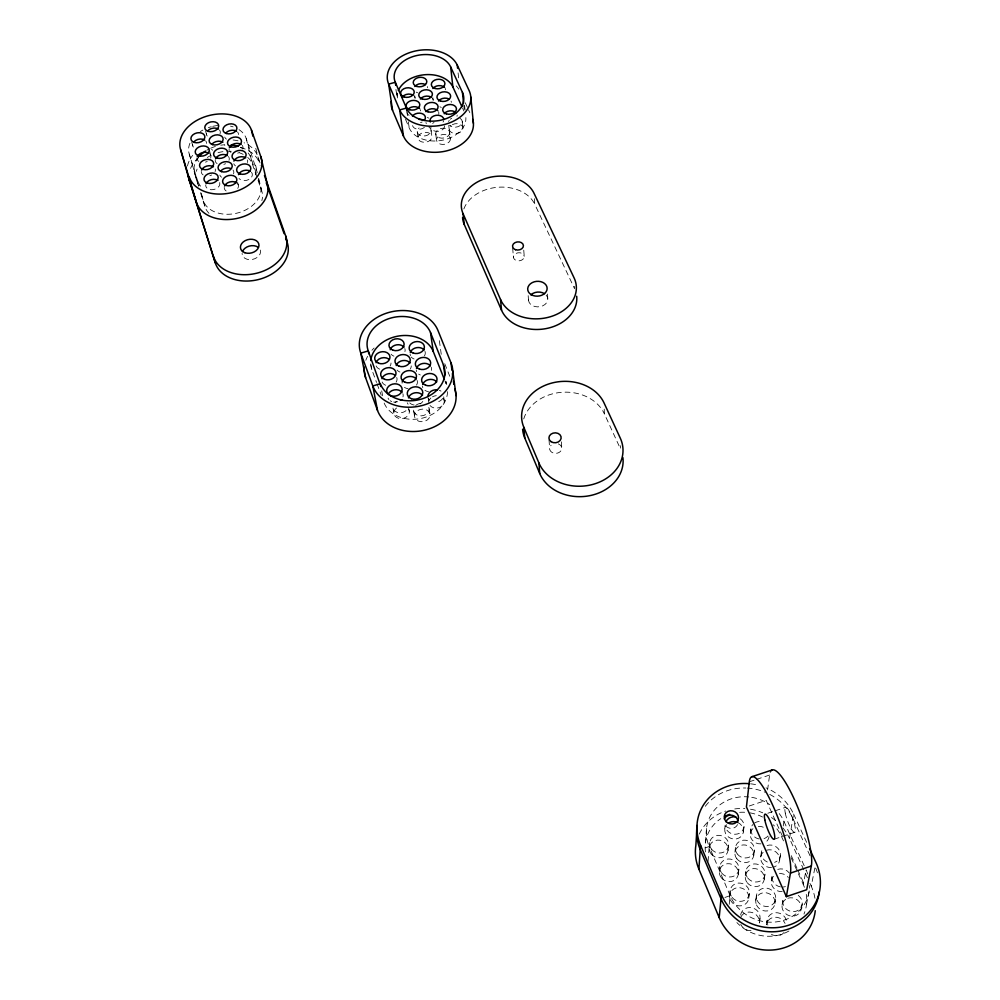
<?xml version="1.0" encoding="UTF-8"?>
<svg xmlns="http://www.w3.org/2000/svg" width="1000" height="1000" viewBox="0 0 1000 1000"><rect width="100%" height="100%" fill="white"/><g stroke="black" fill="none" stroke-linecap="round" stroke-linejoin="round"><path stroke-width="0.75" stroke-dasharray="5 3.75" d="M705.525 842.212L706.663 827.075M708.037 861.45L709.225 846.525A40.9 37.287 19 0 1 748.775 796.938M709.338 847.275L709.712 842.525M719.412 870.962L719.85 866.3M724.8 828.725L725.138 825.113M728.025 850.512L728.5 845.775M729.675 895.062L730.163 890.475M729.212 904.287L730.138 895.675L709.225 846.525L704.087 848.25M734.95 852.125L735.462 847.387M738.288 874.275L738.825 869.613M743.413 831.912L743.975 827.087M750.325 833.5L750.913 828.688M745.288 875.925L745.85 871.263M753.75 855.387L754.362 850.65M748.725 898.45L749.312 893.875M767.588 789.925L769.587 775.05A53.35 11.338 69.9 0 1 770.3 772.138M760.725 857L761.363 852.275M755.788 900.125L756.413 895.562M764.262 879.25L764.925 874.6M759.987 918.55L759.338 923.025A9.838 9.125 27.4 0 0 752.175 912.513A9.838 9.125 27.4 0 0 740.75 917.275M771.3 880.913L772 876.263M767.163 920.275L766.475 924.75A9.925 9.125 29.1 0 1 774.737 917.212A9.925 9.125 29.1 0 1 785.075 923.413M783.25 825.975L783.962 821.4A40.9 37.287 19 0 0 778.55 812.725M779.613 860.275L780.362 855.55M774.938 903.538L775.675 898.975M807.4 877.763L789.525 838.512L793.575 813.988A50.9 46.35 18.7 0 0 766.05 787.862M782.05 905.225L782.825 900.675M804.4 887.288A41.212 37.875 25.7 0 0 803.288 884.562L806.075 869.85A41.875 38.35 24.4 0 1 807.712 874.025M801.312 908.65L802.188 904.1M806.5 904.438L809.375 889.963M814.938 898.263A50.8 46.737 26.1 0 0 811.237 886.162L815.1 866.787M724.925 897.45L730.138 895.675A41.875 38.35 24.4 0 0 776.438 921.875A41.875 38.35 24.4 0 0 809.613 885.612M774.2 839.225L794.812 832.275M767.825 813.25L773.7 811.287M775.163 810.8L785.438 807.35M749.312 781.787L755.1 779.862M756.55 779.375L769.587 775.05M749.25 805.987L766.175 800.325L782.262 835.8M534.375 198.725L534.738 204.213L574.562 288.712L574.438 285.637M793.575 813.988L807.638 844.488M465.262 102.775L467.85 108.413M468.5 109.825L469.8 112.65M810.013 855.725L792.85 818.413A50.675 46.2 19 0 0 769.388 794.212M604.225 409.15L604.338 413.762L620.413 448.762L620.363 445.712M462.587 108.175L463.888 111M783.962 821.4L804.188 865.7M809.95 883.363L811.237 886.162M791.263 855.662L797.062 868.425M797.7 869.85L804.775 885.45M783.5 840.875L781.575 836.65A40.25 36.837 20.1 0 0 773.312 824.812M791.15 857.788L803.288 884.562M405.525 119.35L409.2 127.912A29.062 20.525 -7.1 0 0 441.763 140.35A29.062 20.525 -7.1 0 0 465.863 117.613M444.75 363.7L449.775 376.262M444.95 380.925L446.062 383.725L445.662 380.838M370.75 363.913L371.85 369.688L376.538 382.45M377.062 383.862L381.238 395.213M260.025 162.925L257.575 155.912A36.2 25.55 -12.8 0 0 244.1 142.762M255.775 148.325L260.125 165.338M239.013 129.65A29.575 20.688 -12.7 0 1 246.188 138.325L257.3 172.525M256.25 173.225L250.875 157.787A29.225 20.625 -12.8 0 0 248.175 153.012M258.2 178.837L260.15 184.45A29.588 21.15 -12.9 0 1 238.475 212.75A29.588 21.15 -12.9 0 1 203.263 200.45L200.55 191.938M246.188 138.325L252.45 164.288L261.7 190.925A29.462 21.125 -12.9 0 1 261.863 200.625M189.938 143.25A29.575 20.688 -12.7 0 0 189.275 154.15L199.137 185.637M198.738 186.262L194.662 173.487A29.225 20.625 -12.8 0 1 198.45 157.35M189.275 154.15L198.275 185.625M200.525 192.712L205.05 206.887A29.462 21.125 -12.9 0 0 209.688 214.025M201.2 193.05L205.05 206.887M191.75 142.137L192.8 145.925M205.613 131.1L206.612 134.9M209.425 150.412L210.763 155.463M237.625 182.375L238.263 184.887M258.725 178.487L261.7 190.925M381.712 390.863L382.775 396.575M393.862 412.987L392.812 407.137A7.837 6.238 -9.8 0 0 398.762 412.713A7.837 6.238 -9.8 0 0 407.45 409.075M408.888 408.787L409.375 411.712M413.55 410.175L414.513 416.025M428.162 398.1L428.85 402.512M429.175 408.9L430.075 414.762A7.812 6.25 -9 0 1 418.638 421.163A7.812 6.25 -9 0 1 418.175 410.312A7.812 6.25 -9 0 1 430.075 414.762M396.85 93.012L397.962 100.675M395.925 89.425L397.038 97.1A28.7 20.025 -7.3 0 1 397.45 93.138M443.7 396.825L444.325 401.238M407.062 112.638L407.488 115.688M408.338 121.8L409.2 127.912M446.312 381.675L446.712 384.562M439.35 340.662L441.4 355.325M417.225 131.625L418.075 137.9M414.75 95.738L415.087 98.263A6.812 4.763 -7.7 0 0 414.075 95.962M431.112 130.425L431.9 136.7A6.95 4.938 -7.4 0 1 421.737 141.9A6.95 4.938 -7.4 0 1 421.325 133.338A6.95 4.938 -7.4 0 1 431.9 136.7M432.875 97.775L433.188 100.3A6.825 4.775 -7.3 0 0 432.15 97.987M435.737 133.775L436.512 140.05M449.65 132.562A6.987 4.963 -7 0 1 439.462 137.787A6.987 4.963 -7 0 1 438.975 129.188A6.987 4.963 -7 0 1 449.65 132.562L450.375 138.85A6.963 4.963 -7 0 1 440.225 144.062A6.963 4.963 -7 0 1 439.738 135.475A6.963 4.963 -7 0 1 450.375 138.85M448.75 125.375L449.188 129.15M458.088 72.888L458.913 80.638M462.325 121.65L462.987 127.95M464.575 105.325L465.062 109.938M463.725 104.725L464.212 109.338M512.663 247.975L513.425 257.25M528.175 295.65L528.513 300.25M523.75 250.138L524.225 256.337A5.412 4.075 -4.9 0 1 516.425 260.55A5.412 4.075 -4.9 0 1 515.825 253.512A5.412 4.075 -4.9 0 1 524.225 256.337M549.038 439.812L549.637 448.9M547.487 294.037L547.775 298.637M561.413 441.85L561.763 447.912M190.562 168.388A36.062 25.525 -12.8 0 1 200.375 156.075M240.45 147.525A36.062 25.525 -12.8 0 1 259.113 162.425M196.462 179.95A29.1 20.6 -12.8 0 1 197.087 169.1M207.288 157.5A29.1 20.6 -12.8 0 1 211.075 155.35M218.05 152.688A29.1 20.6 -12.8 0 1 225.438 151.35M226.925 151.25A29.1 20.6 -12.8 0 1 231.35 151.287M239.575 152.863A29.1 20.6 -12.8 0 1 243.188 154.375M247.75 157.45A29.1 20.6 -12.8 0 1 252.45 164.288M260.3 250.062A9.35 6.875 -13 0 1 252.312 259.462A9.35 6.875 -13 0 1 242.087 253.412M187.475 166A36.2 25.55 -12.8 0 1 192.662 155.387M233.113 140A36.2 25.55 -12.8 0 1 238.85 141.012M226.45 139.137A7.037 4.9 -12.3 0 1 224.75 137.062M237.638 132.162A7.037 4.9 -12.3 0 1 238.475 134.575M219.5 130.025A7.025 4.875 -12.7 0 1 220.012 133.725M207.25 136.037A7.025 4.875 -12.7 0 1 206.45 133.637M193.412 147.075A7.062 4.913 -13.1 0 1 192.638 144.65M205.75 141.012A7.062 4.913 -13.1 0 1 206.55 143.425M242.2 145.375A7.075 4.963 -12.3 0 1 242.763 149.137M239.375 152.487A7.075 4.963 -12.3 0 1 237.675 153.138M230.963 152.425A7.075 4.963 -12.3 0 1 229.887 151.475M229.237 150.312A7.075 4.963 -12.3 0 1 229.062 149.025M212.675 150.213A7.062 4.938 -12.7 0 1 211.612 149.275M224.587 144.338A7.062 4.938 -12.7 0 1 224.762 145.612M228.438 156.512A7.113 5 -12.7 0 1 228.975 160.312M225.562 163.7A7.113 5 -12.7 0 1 223.837 164.363M217.113 163.625A7.113 5 -12.7 0 1 215.225 160.2M247.488 159.913A7.125 5.025 -12.3 0 1 247.387 162.55M235.525 165.875A7.125 5.025 -12.3 0 1 233.787 163.738M215.2 168.938A7.15 5.05 -13.2 0 1 215.062 171.588M211.625 175A7.15 5.05 -13.2 0 1 209.887 175.662M203.137 174.925A7.15 5.05 -13.2 0 1 201.275 171.462M232.987 170.012A7.163 5.075 -12.8 0 1 233.538 173.863M221.6 177.2A7.163 5.075 -12.8 0 1 219.875 175.05M237.6 183.688A7.2 5.138 -12.8 0 1 237.4 188.912M226.15 190.963A7.2 5.138 -12.8 0 1 224.237 187.45M251.5 172.288A7.163 5.1 -12.3 0 1 248.675 179.587A7.163 5.1 -12.3 0 1 239.05 178.525M219.688 182.575A7.188 5.112 -13.2 0 1 213.438 189.613A7.188 5.112 -13.2 0 1 205.688 185.125M210.125 154.3A7.1 4.975 -13.1 0 1 210.625 158.088M207.2 161.462A7.1 4.975 -13.1 0 1 205.475 162.113M198.775 161.388A7.1 4.975 -13.1 0 1 196.925 157.975M200.338 131.588A29.575 20.688 -12.7 0 1 202.875 130.087M208.363 127.662A29.575 20.688 -12.7 0 1 211.275 126.737M212.75 126.363A29.575 20.688 -12.7 0 1 218.8 125.375M230.487 126.137A29.575 20.688 -12.7 0 1 233.137 126.875M255.512 165.075A29.95 21.212 -12.8 0 1 255.65 174.825M200.575 186.188A29.95 21.212 -12.8 0 1 197.9 181.2M206.775 150.25A29.225 20.625 -12.8 0 1 209.35 148.85M210.688 148.225A29.225 20.625 -12.8 0 1 216.35 146.188M220.787 145.213A29.225 20.625 -12.8 0 1 223.775 144.838M240.425 147.312A29.225 20.625 -12.8 0 1 242.712 148.475M394.963 402.525A7.837 6.238 -9.8 0 1 396.55 401.413M407.238 402.812A7.837 6.238 -9.8 0 1 408.075 404.263M417.1 380.4A7.713 6.088 -9.3 0 1 416.512 385.087M407.962 388.65A7.713 6.088 -9.3 0 1 404.475 387.35M402.088 383.212A7.713 6.088 -9.3 0 1 402.3 381.613M431.213 367.238A7.675 6.025 -8.6 0 1 431.35 370.363M420.3 374.963A7.675 6.025 -8.6 0 1 418.675 374.125M416.6 371.575A7.675 6.025 -8.6 0 1 416.275 370.037M447.525 391.675A32.625 25.863 -9.1 0 1 419.4 418.762A32.625 25.863 -9.1 0 1 383.85 402.3M371.85 369.688A32.188 25.15 -9.3 0 1 370.637 363.225M442.6 398.55A7.812 6.212 -8.4 0 1 436 402.225M429.113 399.65A7.812 6.212 -8.4 0 1 428.275 398.212M439.363 390.3A7.812 6.212 -8.4 0 1 441.012 391.15M428.837 407.3A7.85 6.262 -9 0 1 421.6 415.838A7.85 6.262 -9 0 1 413.75 408.537M415.675 405.562A7.85 6.262 -9 0 1 423.137 403.325M443.15 398.225A7.775 6.2 -8.4 0 1 440.7 406.938A7.775 6.2 -8.4 0 1 430.012 405.525M429.038 400.887A7.775 6.2 -8.4 0 1 430.925 397.95M432.488 396.838A7.775 6.2 -8.4 0 1 436.312 395.688M396.737 377.475A7.7 6.05 -10 0 1 396.112 382.15M385.7 385.25A7.7 6.05 -10 0 1 382.05 381.838M408.237 408.675A7.8 6.225 -9.8 0 1 405.675 417.45A7.8 6.225 -9.8 0 1 395 416.037A7.8 6.225 -9.8 0 1 397.587 407.275M428.462 391.613A7.725 6.112 -8.5 0 1 424.938 390.312M422.837 387.725A7.725 6.112 -8.5 0 1 422.512 386.163M365.825 360.288A39.7 31.113 -9.4 0 1 367.625 356.35M371.938 350.262A39.7 31.113 -9.4 0 1 374.1 348.025M422.788 401.425A7.763 6.162 -9.2 0 1 420.05 403.925M414.2 405.025A7.763 6.162 -9.2 0 1 409.4 402.512M424.963 351.35A7.625 5.95 -8.7 0 1 424.387 355.938M414.1 358.988A7.625 5.95 -8.7 0 1 411.238 357.025M410.438 355.65A7.625 5.95 -8.7 0 1 410.125 354.125M402.85 393.688A7.75 6.138 -9.9 0 1 402.95 396.875M397.638 401.688A7.75 6.138 -9.9 0 1 393.638 402.013M391.763 401.55A7.75 6.138 -9.9 0 1 390.138 400.7M388.875 399.525A7.75 6.138 -9.9 0 1 388.062 398.1M391 363.013A7.638 5.975 -10.1 0 1 390.062 366.1M379.725 369.162A7.638 5.975 -10.1 0 1 376.1 365.812M404.812 348.525A7.6 5.913 -9.4 0 1 404.913 351.6M393.925 356.138A7.6 5.913 -9.4 0 1 391.087 354.188M411.225 365.887A7.662 6 -9.4 0 1 410.312 368.988M399.963 372.05A7.662 6 -9.4 0 1 397.113 370.075M523.737 418.913A42.225 34.087 -3.1 0 1 562.375 392.262A42.225 34.087 -3.1 0 1 604.338 413.762M558.337 443.9A6.075 4.95 -3.4 0 1 560.925 450.85A6.075 4.95 -3.4 0 1 552.15 452.512A6.075 4.95 -3.4 0 1 551.1 445.275M787.812 898.263A9.875 9.012 27.7 0 1 801.363 907.887A9.875 9.012 27.7 0 1 787.35 914.875A9.875 9.012 27.7 0 1 785.65 899.35M767.9 836.012A9.575 8.688 19.6 0 1 764.025 838.6M759.15 838.962A9.575 8.688 19.6 0 1 751.587 833.238A9.575 8.688 19.6 0 1 752.763 824.587M754.488 823.062A9.575 8.688 19.6 0 1 761.462 821.663M769.038 836.7A9.525 8.662 19.9 0 1 765.487 842.337M760.987 843.863A9.525 8.662 19.9 0 1 750.987 838.037A9.525 8.662 19.9 0 1 753.888 827.887M758.363 826.388A9.525 8.662 19.9 0 1 765.337 828.45M766.425 850.263A9.637 8.775 22.4 0 1 778.913 855.7A9.637 8.775 22.4 0 1 773.913 867.062M771.513 867.55A9.637 8.775 22.4 0 1 761.413 861.625A9.637 8.775 22.4 0 1 764.3 851.312M737.688 822.463A9.463 8.65 17.9 0 1 742.438 834.762A9.463 8.65 17.9 0 1 729.062 837.438A9.463 8.65 17.9 0 1 726.663 824.663M740.337 818.85A9.513 8.675 17.6 0 1 739.325 833.325A9.513 8.675 17.6 0 1 725.25 826.188M767.1 845.512A9.688 8.812 22 0 1 779.663 850.962A9.688 8.812 22 0 1 774.638 862.375M767.288 862A9.688 8.812 22 0 1 761.988 850.062M751.75 797.337A40.9 37.287 19 0 1 769.8 804.663M788.913 931.012A41.212 37.875 25.7 0 1 736.888 922.575M806.263 894.375A41.212 37.875 25.7 0 1 803.975 914.087M705.438 851.9A40.25 36.837 20.1 0 1 720.8 818.637M739.625 812.337A40.25 36.837 20.1 0 1 746.975 812.438M749.9 812.837A40.25 36.837 20.1 0 1 762.55 817.025M798.275 895.387A9.925 9.05 27.3 0 1 800.825 907.8A9.925 9.05 27.3 0 1 788.162 910.362A9.925 9.05 27.3 0 1 783.438 898.388M767.875 925.1A9.975 9.162 28.7 0 1 775.475 912.712A9.975 9.162 28.7 0 1 786.612 923.763M740.65 915.075A9.887 9.162 26.9 0 1 754 908.45A9.887 9.162 26.9 0 1 758.088 922.913M785.425 886.55A9.8 8.938 24.6 0 1 783 887.038M780.462 886.9A9.8 8.938 24.6 0 1 772.625 874.013M777.763 869.388A9.8 8.938 24.6 0 1 789.15 872.812M815.675 868.088A51.875 47.525 24.4 0 1 817.625 873.512M751.025 930.588A9.838 9.125 27.4 0 1 740.763 924.362M783.962 932.588A9.925 9.125 29.1 0 1 770.3 933.562M705.3 806.287A50.675 46.2 19 0 1 745.763 788.012M747.212 788.075A50.675 46.2 19 0 1 765.462 792.362M699.287 834.075A49.612 45.475 20.5 0 1 725.675 811.038M734.762 808.938A49.612 45.475 20.5 0 1 744.887 808.562M750.5 809.212A49.612 45.475 20.5 0 1 762.738 812.812M771.5 817.55A49.612 45.475 20.5 0 1 777.087 821.85M782.938 827.938A49.612 45.475 20.5 0 1 789.525 838.512M782.225 891.637A9.75 8.9 25 0 1 772.013 885.6A9.75 8.9 25 0 1 774.887 875.125M779.438 873.575A9.75 8.9 25 0 1 788.35 877.475M750.612 783.812A50.9 46.35 18.7 0 1 759.163 785.462M737.525 824.587A7.188 6.55 17 0 1 730.925 828.35A7.188 6.55 17 0 1 724.338 823.95M546.138 295.062A9.663 7.4 -4.3 0 1 544.85 304.587A9.663 7.4 -4.3 0 1 532.463 305.625A9.663 7.4 -4.3 0 1 529.487 296.45M463.875 208.912A37.175 27.45 -5.5 0 1 498.5 187.213A37.175 27.45 -5.5 0 1 534.738 204.213M452.388 124.612A6.925 4.913 -6.6 0 1 462.938 127.537A6.925 4.913 -6.6 0 1 454 133.387A6.925 4.913 -6.6 0 1 451.012 125.512M445.35 88.55A6.8 4.737 -6.9 0 1 445.65 89.763M424.375 127.362A6.9 4.875 -7.5 0 1 416.925 129.088A6.9 4.875 -7.5 0 1 412.488 124.925M425.938 122.487A6.9 4.875 -7.5 0 1 426.225 123.725M422.15 121.988A6.925 4.888 -7.5 0 1 420.513 122.625M409.1 115.363A6.863 4.825 -7.6 0 1 406.975 112.112M420.337 109.688A6.863 4.825 -7.6 0 1 420.625 110.925M417.638 92.75A6.787 4.725 -7.4 0 1 416.2 92.125M427.312 86.562A6.787 4.725 -7.4 0 1 427.6 87.762M438.55 111.75A6.875 4.838 -7.2 0 1 438.675 114.262M428.775 118.088A6.875 4.838 -7.2 0 1 427.325 117.438M444.575 125.838A6.913 4.9 -7.1 0 1 437.938 131.35A6.913 4.9 -7.1 0 1 430.8 127.037M432.65 123.4A6.913 4.9 -7.1 0 1 434.038 122.5M441.35 107.4A6.85 4.8 -6.8 0 1 439.9 106.75M451.05 101.112A6.85 4.8 -6.8 0 1 451.362 102.338M460.075 118.362A6.963 4.925 -6.6 0 1 459.837 125.8A6.963 4.925 -6.6 0 1 449.538 125.25M448.625 121.575A6.963 4.925 -6.6 0 1 449.25 120.325M450.3 119.213A6.963 4.925 -6.6 0 1 451.688 118.312M428.913 127.1A6.975 4.95 -7.4 0 1 429.237 134.1A6.975 4.95 -7.4 0 1 419.412 134.963A6.975 4.95 -7.4 0 1 419.113 127.963M443.663 120.838A6.938 4.9 -7.1 0 1 443.038 122.075M456.188 85.887A35.425 24.787 -7.3 0 1 458.775 89.162M457.137 115.062A6.887 4.862 -6.7 0 1 456.975 116.337M711.562 849.2A9.55 8.787 17.9 0 0 727.85 847.975A9.55 8.787 17.9 0 0 717.887 835.337A9.55 8.787 17.9 0 0 711.562 849.2M711.175 853.938A9.5 8.75 18.2 0 0 727.387 852.712A9.5 8.75 18.2 0 0 717.463 840.113A9.5 8.75 18.2 0 0 711.175 853.938M732.1 897.387A9.775 9.038 23.7 0 0 748.675 896.15A9.775 9.038 23.7 0 0 738.425 883.075A9.775 9.038 23.7 0 0 732.1 897.387M730.337 899.812A9.725 9 24.2 0 0 746.838 902.712A9.725 9 24.2 0 0 740.413 887.812A9.725 9 24.2 0 0 730.337 899.812M721.75 873.088A9.663 8.912 20.7 0 0 738.175 871.862A9.663 8.912 20.7 0 0 728.062 859A9.663 8.912 20.7 0 0 721.75 873.088M721.3 877.738A9.613 8.875 21.1 0 0 737.65 876.513A9.613 8.875 21.1 0 0 727.6 863.7A9.613 8.875 21.1 0 0 721.3 877.738M737.387 854.1A9.613 8.8 20.1 0 0 753.737 852.862A9.613 8.8 20.1 0 0 743.612 840.175A9.613 8.8 20.1 0 0 737.387 854.1M736.862 858.812A9.562 8.762 20.4 0 0 753.125 857.588A9.562 8.762 20.4 0 0 743.062 844.938A9.562 8.762 20.4 0 0 736.862 858.812M747.812 878.088A9.725 8.925 22.8 0 0 764.3 876.85A9.725 8.925 22.8 0 0 754.038 863.938A9.725 8.925 22.8 0 0 747.812 878.088M747.237 882.725A9.675 8.888 23.2 0 0 763.637 881.5A9.675 8.888 23.2 0 0 753.425 868.625A9.675 8.888 23.2 0 0 747.237 882.725M757.125 900.35A9.85 9.05 25.7 0 0 773.812 903.275A9.85 9.05 25.7 0 0 767.188 888.25A9.85 9.05 25.7 0 0 757.125 900.35M756.488 904.9A9.8 9.012 26.1 0 0 773.088 907.825A9.8 9.012 26.1 0 0 766.5 892.85A9.8 9.012 26.1 0 0 756.488 904.9M785.275 813.1A13.325 2.837 69.9 0 0 794.375 832.35A13.325 2.837 69.9 0 0 790.775 813.95A13.325 2.837 69.9 0 0 785.275 813.1"/><path stroke-width="1.5" d="M815.275 910.7A50.8 46.737 26.1 0 1 772.537 950A50.8 46.737 26.1 0 1 719.188 917.588L698.888 869.1L700.537 845.238A50.9 46.35 18.7 0 1 749.175 783.675M719.188 917.588L721.425 894.638L700.537 845.238M786.363 896.65L790.438 873.112A53.412 10.762 70.1 0 0 772.962 805.738A53.412 10.762 70.1 0 0 749.312 781.787L746.425 806.938L786.363 896.65L806.712 889.712L811.325 866.012A53.35 11.338 69.9 0 0 796.425 804.1A53.35 11.338 69.9 0 0 770.837 771.1M790.438 873.112L811.325 866.012M751.812 776.725L772.288 769.925M457.262 65.125L469.113 90.562A36.438 25.5 -7.1 0 1 445.163 124.325A36.438 25.5 -7.1 0 1 399.7 109.925L388.663 84.113A35.987 24.875 -7.3 0 1 412.713 51.662A35.987 24.875 -7.3 0 1 457.262 65.125L457.587 68.225M472.7 119.388A35.863 25.4 -7.1 0 1 446.425 150.925A35.863 25.4 -7.1 0 1 403.462 136.05L392.55 110.325L388.663 84.113L395.312 82.275A29.05 20.075 -7.3 0 1 414.7 56.05A29.05 20.075 -7.3 0 1 450.675 66.95L462.438 92.425L463.575 103.188M809.562 848.65L815.95 862.513A52.112 47.7 24.1 0 1 789.212 925.037A52.112 47.7 24.1 0 1 721.425 894.638M450.675 66.95L452.887 86.988L461.95 106.762M500.538 299.55A38.938 29.712 -4.3 0 0 550.1 316.825A38.938 29.712 -4.3 0 0 574.113 277.938L534.012 193.25A37.438 27.513 -5.5 0 0 486.987 178.062A37.438 27.513 -5.5 0 0 463.05 213.625L500.538 299.55L501.538 310.225A38.65 29.625 -4.3 0 0 545.875 328.638A38.65 29.625 -4.3 0 0 576.688 296.212M462.575 217.5A37.175 27.45 -5.5 0 0 464.275 224.5L501.538 310.225M538.925 462.987A43.212 35.225 -2.3 0 0 594.375 483.975A43.212 35.225 -2.3 0 0 620.275 438.113L604.075 402.987A42.562 34.212 -3.1 0 0 550.013 383.562A42.562 34.212 -3.1 0 0 523.837 427.3L538.925 462.987L539.725 473.488A42.862 35.087 -2.3 0 0 589.338 495.75A42.862 35.087 -2.3 0 0 622.925 457.65M522.612 429.237A42.225 34.087 -3.1 0 0 524.75 437.938L539.725 473.488M451.987 370.45L450.962 362.738L437.925 330.387A40.412 31.337 -9.3 0 0 388.162 312.65A40.412 31.337 -9.3 0 0 360.788 353.125L365.637 377.775L377.5 410.375A40.25 31.988 -9.2 0 0 426.7 429.637A40.25 31.988 -9.2 0 0 454.738 388.738M377.5 410.375L372.812 385.962L360.788 353.125L368.263 350.913A32.612 25.288 -9.3 0 1 390.337 318.188A32.612 25.288 -9.3 0 1 430.525 332.575L443.462 364.963L444.862 375.062M430.525 332.575L433.263 351.512L444.4 379.525M251.462 130.1L260.887 156.838L266.925 182.55A36.662 26.2 -12.9 0 1 240.075 217.662A36.662 26.2 -12.9 0 1 196.438 202.375L180.65 149.75A36.788 25.65 -12.7 0 1 208 115.812A36.788 25.65 -12.7 0 1 251.462 130.1L252.9 136.175M264.462 175.538L285.688 235.975L287.162 242.387A37.4 27.5 -13 0 1 260.05 279.113A37.4 27.5 -13 0 1 215.312 262.913L189.75 181.825L180.65 149.75M266.25 182.775L284.1 233.663M285.637 238.025L287.162 242.387M187.913 175.375L215.312 262.913M368.812 353.8L368.263 350.913L380.913 386.562M403.462 136.05L399.7 109.925L406.425 108.05A29.413 20.587 -7.1 0 0 443.088 119.637A29.413 20.587 -7.1 0 0 462.438 92.425M395.75 85.35L395.312 82.275L406.425 108.05L406.85 111.1M452.788 370.95L456.05 395.588M452.4 373.537L452.812 376.625M453.425 381.262L453.837 384.35M463.05 213.625L464.275 224.5M470.788 97.037L473.413 123.312M523.837 427.3L524.75 437.938M189.75 181.825A36.062 25.525 -12.8 0 1 188.912 176.537M242.475 251.588A9.35 6.875 -13 0 1 258 247.15M285.688 235.975A37.562 27.538 -13 0 1 258.438 272.762A37.562 27.538 -13 0 1 213.525 256.562M260.887 156.838A37.262 26.312 -12.7 0 1 233.512 192.162A37.262 26.312 -12.7 0 1 189.213 176.863M225.625 133.225A7.037 4.9 -12.3 0 1 236.575 131.237M207.512 131.075A7.025 4.875 -12.7 0 1 218.45 129.088M193.713 142.062A7.062 4.913 -13.1 0 1 204.713 140.075M229.363 147.7A7.075 4.963 -12.3 0 1 241.137 144.425M211.875 144.238A7.062 4.938 -12.7 0 1 222.887 142.25M215.538 158.863A7.113 5 -12.7 0 1 227.375 155.562M233.9 161.1A7.125 5.025 -12.3 0 1 245.75 157.787M201.588 170.113A7.15 5.05 -13.2 0 1 213.487 166.788M220.775 171.075A7.163 5.075 -12.8 0 1 230.487 168.363M224.537 186.075A7.2 5.138 -12.8 0 1 236.513 182.712M238.5 174.65A7.163 5.1 -12.3 0 1 250.413 171.312M206 183.762A7.188 5.112 -13.2 0 1 217.963 180.413M197.237 156.637A7.1 4.975 -13.1 0 1 209.075 153.35M199.288 156.363A29.225 20.625 -12.8 0 1 205.55 151.012M231.15 144.9A29.225 20.625 -12.8 0 1 237.963 146.35M370.763 360.588A32.188 25.15 -9.3 0 1 399.338 335.9A32.188 25.15 -9.3 0 1 433.263 351.512M416.475 368.45A7.675 6.025 -8.6 0 1 422.675 363.512A7.675 6.025 -8.6 0 1 430.387 365.85M450.962 362.738A40.975 32.225 -9.1 0 1 423.7 405.075A40.975 32.225 -9.1 0 1 372.812 385.962L380.375 383.713A33.075 26.012 -9.1 0 0 421.438 399.075A33.075 26.012 -9.1 0 0 443.462 364.963M365.637 377.775A39.7 31.113 -9.4 0 1 364.263 367.062M402.3 381.613A7.713 6.088 -9.3 0 1 408.55 376.637A7.713 6.088 -9.3 0 1 416.287 378.988M427.938 396.625A7.812 6.212 -8.4 0 1 437.463 389.837M388.713 393.363A7.75 6.138 -9.9 0 1 402.038 392.262M408.462 397.887A7.763 6.162 -9.2 0 1 414.75 392.85A7.763 6.162 -9.2 0 1 422.55 395.238M422.713 384.55A7.725 6.112 -8.5 0 1 428.938 379.562A7.725 6.112 -8.5 0 1 436.725 381.925M400.412 400.25A7.837 6.238 -9.8 0 1 402.425 400.3M410.325 352.562A7.625 5.95 -8.7 0 1 416.488 347.688A7.625 5.95 -8.7 0 1 424.15 349.988M376.037 362.7A7.638 5.975 -10.1 0 1 388.663 358.975M390.213 349.738A7.6 5.913 -9.4 0 1 396.4 344.888A7.6 5.913 -9.4 0 1 404.012 347.163M396.213 365.575A7.662 6 -9.4 0 1 402.425 360.65A7.662 6 -9.4 0 1 410.1 362.975M381.975 378.7A7.7 6.05 -10 0 1 394.688 374.925M725.9 821.737A9.513 8.675 17.6 0 1 735.825 816.912M728.4 823.138A9.463 8.65 17.9 0 1 737.688 822.463M819.262 891.7A51.875 47.525 24.4 0 1 775.6 931.663A51.875 47.525 24.4 0 1 721.012 898.775L700.238 849.538A50.675 46.2 19 0 1 697.138 825.45L695.863 845.35A49.612 45.475 20.5 0 0 698.888 869.1M725.738 815.9A40.25 36.837 20.1 0 1 729.712 814.325M724.35 818.9A7.188 6.55 17 0 1 731.862 815.25A7.188 6.55 17 0 1 738 821.213M530.887 294.8A9.663 7.4 -4.3 0 1 544.475 293.663M432.887 88.5A6.8 4.737 -6.9 0 1 444.6 87.475M402.337 97A6.812 4.763 -7.7 0 1 412.962 95.075M412.45 116.125A6.925 4.888 -7.5 0 1 421.788 113.525A6.925 4.888 -7.5 0 1 424.6 119.963M407.788 109.625A6.863 4.825 -7.6 0 1 419.6 108.588M420.387 99.025A6.825 4.775 -7.3 0 1 431.025 97.1M414.888 86.512A6.787 4.725 -7.4 0 1 425.462 84.6M425.962 111.688A6.875 4.838 -7.2 0 1 437.8 110.65M438.512 101.05A6.85 4.8 -6.8 0 1 449.162 99.125M392.55 110.325A35.425 24.787 -7.3 0 1 391.262 101.388M398.325 90.538A28.7 20.025 -7.3 0 1 425.6 74.662A28.7 20.025 -7.3 0 1 452.887 86.988M430.3 122A6.938 4.9 -7.1 0 1 435.775 115.375A6.938 4.9 -7.1 0 1 443.825 119.537M419.15 119.45A6.9 4.875 -7.5 0 1 424.062 120.463M444.212 113.763A6.887 4.862 -6.7 0 1 456.075 112.725M226.275 133.488A7.062 4.913 -12.3 0 0 236.912 128.238A7.062 4.913 -12.3 0 0 226.625 124.85A7.062 4.913 -12.3 0 0 226.275 133.488M208.038 131.325A7.05 4.888 -12.7 0 0 218.688 126.088A7.05 4.888 -12.7 0 0 208.463 122.713A7.05 4.888 -12.7 0 0 208.038 131.325M194.15 142.387A7.088 4.925 -13.1 0 0 204.875 137.113A7.088 4.925 -13.1 0 0 194.625 133.7A7.088 4.925 -13.1 0 0 194.15 142.387M230.8 146.788A7.1 4.975 -12.3 0 0 241.5 141.475A7.1 4.975 -12.3 0 0 231.137 138.05A7.1 4.975 -12.3 0 0 230.8 146.788M212.438 144.588A7.1 4.95 -12.7 0 0 223.15 139.288A7.1 4.95 -12.7 0 0 212.838 135.863A7.1 4.95 -12.7 0 0 212.438 144.588M216.9 158.012A7.138 5.012 -12.7 0 0 227.662 152.662A7.138 5.012 -12.7 0 0 217.288 149.188A7.138 5.012 -12.7 0 0 216.9 158.012M235.387 160.263A7.15 5.038 -12.3 0 0 246.137 154.9A7.15 5.038 -12.3 0 0 235.7 151.412A7.15 5.038 -12.3 0 0 235.387 160.263M202.862 169.338A7.175 5.05 -13.2 0 0 213.7 163.95A7.175 5.05 -13.2 0 0 203.312 160.425A7.175 5.05 -13.2 0 0 202.862 169.338M221.412 171.612A7.188 5.075 -12.7 0 0 232.237 166.213A7.188 5.075 -12.7 0 0 221.775 162.688A7.188 5.075 -12.7 0 0 221.412 171.612M225.975 185.4A7.225 5.138 -12.8 0 0 236.863 179.925A7.225 5.138 -12.8 0 0 226.337 176.35A7.225 5.138 -12.8 0 0 225.975 185.4M240.025 173.912A7.2 5.1 -12.3 0 0 250.837 168.487A7.2 5.1 -12.3 0 0 240.325 164.95A7.2 5.1 -12.3 0 0 240.025 173.912M207.312 183.075A7.225 5.112 -13.2 0 0 218.2 177.625A7.225 5.112 -13.2 0 0 207.738 174.05A7.225 5.112 -13.2 0 0 207.312 183.075M198.487 155.775A7.125 4.988 -13.1 0 0 209.262 150.438A7.125 4.988 -13.1 0 0 198.938 146.975A7.125 4.988 -13.1 0 0 198.487 155.775M244.887 252.725A9.387 6.887 -13 0 0 258.975 245.45A9.387 6.887 -13 0 0 245.225 240.625A9.387 6.887 -13 0 0 244.887 252.725M405.125 382.3A7.738 6.088 -9.2 0 0 416.475 376.037A7.738 6.088 -9.2 0 0 404.725 371.725A7.738 6.088 -9.2 0 0 405.125 382.3M419.4 369.038A7.7 6.037 -8.6 0 0 430.662 362.825A7.7 6.037 -8.6 0 0 418.938 358.562A7.7 6.037 -8.6 0 0 419.4 369.038M390.725 395.688A7.775 6.15 -9.9 0 0 402.163 389.363A7.775 6.15 -9.9 0 0 390.387 385A7.775 6.15 -9.9 0 0 390.725 395.688M384.65 379.35A7.725 6.062 -10 0 0 396.012 373.113A7.725 6.062 -10 0 0 384.338 368.812A7.725 6.062 -10 0 0 384.65 379.35M411.362 398.7A7.8 6.175 -9.1 0 0 422.775 392.35A7.8 6.175 -9.1 0 0 410.938 387.975A7.8 6.175 -9.1 0 0 411.362 398.7M425.7 385.262A7.763 6.125 -8.5 0 0 437.038 378.975A7.763 6.125 -8.5 0 0 425.213 374.65A7.763 6.125 -8.5 0 0 425.7 385.262M392.912 350.188A7.638 5.925 -9.4 0 0 404.137 344.075A7.638 5.925 -9.4 0 0 392.575 339.9A7.638 5.925 -9.4 0 0 392.912 350.188M413.175 353.038A7.65 5.95 -8.7 0 0 424.387 346.9A7.65 5.95 -8.7 0 0 412.75 342.7A7.65 5.95 -8.7 0 0 413.175 353.038M378.65 363.25A7.675 5.975 -10.1 0 0 389.963 357.075A7.675 5.975 -10.1 0 0 378.375 352.85A7.675 5.975 -10.1 0 0 378.65 363.25M398.975 366.138A7.688 6.012 -9.3 0 0 410.262 359.95A7.688 6.012 -9.3 0 0 398.612 355.7A7.688 6.012 -9.3 0 0 398.975 366.138M551.05 441.662A6.125 4.975 -3.5 0 0 561.062 438.6A6.125 4.975 -3.5 0 0 553.013 433.15A6.125 4.975 -3.5 0 0 551.05 441.662M764.825 819.963A13.35 2.688 70.1 0 0 773.775 839.3A13.35 2.688 70.1 0 0 770.088 820.9A13.35 2.688 70.1 0 0 764.825 819.963M725.7 821.125A7.212 6.575 16.7 0 0 738 820.2A7.212 6.575 16.7 0 0 730.425 810.75A7.212 6.575 16.7 0 0 725.7 821.125M531.062 294.562A9.738 7.425 -4.3 0 0 546.962 289.85A9.738 7.425 -4.3 0 0 534.237 281.812A9.738 7.425 -4.3 0 0 531.062 294.562M515.562 249.725A5.45 4.088 -5 0 0 523.413 245.5A5.45 4.088 -5 0 0 514.95 242.675A5.45 4.088 -5 0 0 515.562 249.725M434.95 88.45A6.825 4.75 -6.9 0 0 444.925 83.438A6.825 4.75 -6.9 0 0 434.487 80.237A6.825 4.75 -6.9 0 0 434.95 88.45M404.2 97A6.837 4.763 -7.7 0 0 414.237 91.962A6.837 4.763 -7.7 0 0 403.862 88.737A6.837 4.763 -7.7 0 0 404.2 97M409.7 109.725A6.887 4.825 -7.6 0 0 419.8 104.625A6.887 4.825 -7.6 0 0 409.338 101.363A6.887 4.825 -7.6 0 0 409.7 109.725M422.375 99.038A6.863 4.787 -7.3 0 0 432.413 93.987A6.863 4.787 -7.3 0 0 421.962 90.75A6.863 4.787 -7.3 0 0 422.375 99.038M440.625 101.088A6.875 4.8 -6.8 0 0 450.65 96.013A6.875 4.8 -6.8 0 0 440.15 92.775A6.875 4.8 -6.8 0 0 440.625 101.088M416.825 86.45A6.812 4.725 -7.4 0 0 426.8 81.438A6.812 4.725 -7.4 0 0 416.438 78.25A6.812 4.725 -7.4 0 0 416.825 86.45M428 111.8A6.9 4.838 -7.2 0 0 438.088 106.688A6.9 4.838 -7.2 0 0 427.562 103.413A6.9 4.838 -7.2 0 0 428 111.8M446.375 113.888A6.913 4.862 -6.7 0 0 456.45 108.75A6.913 4.862 -6.7 0 0 445.875 105.475A6.913 4.862 -6.7 0 0 446.375 113.888"/></g></svg>
